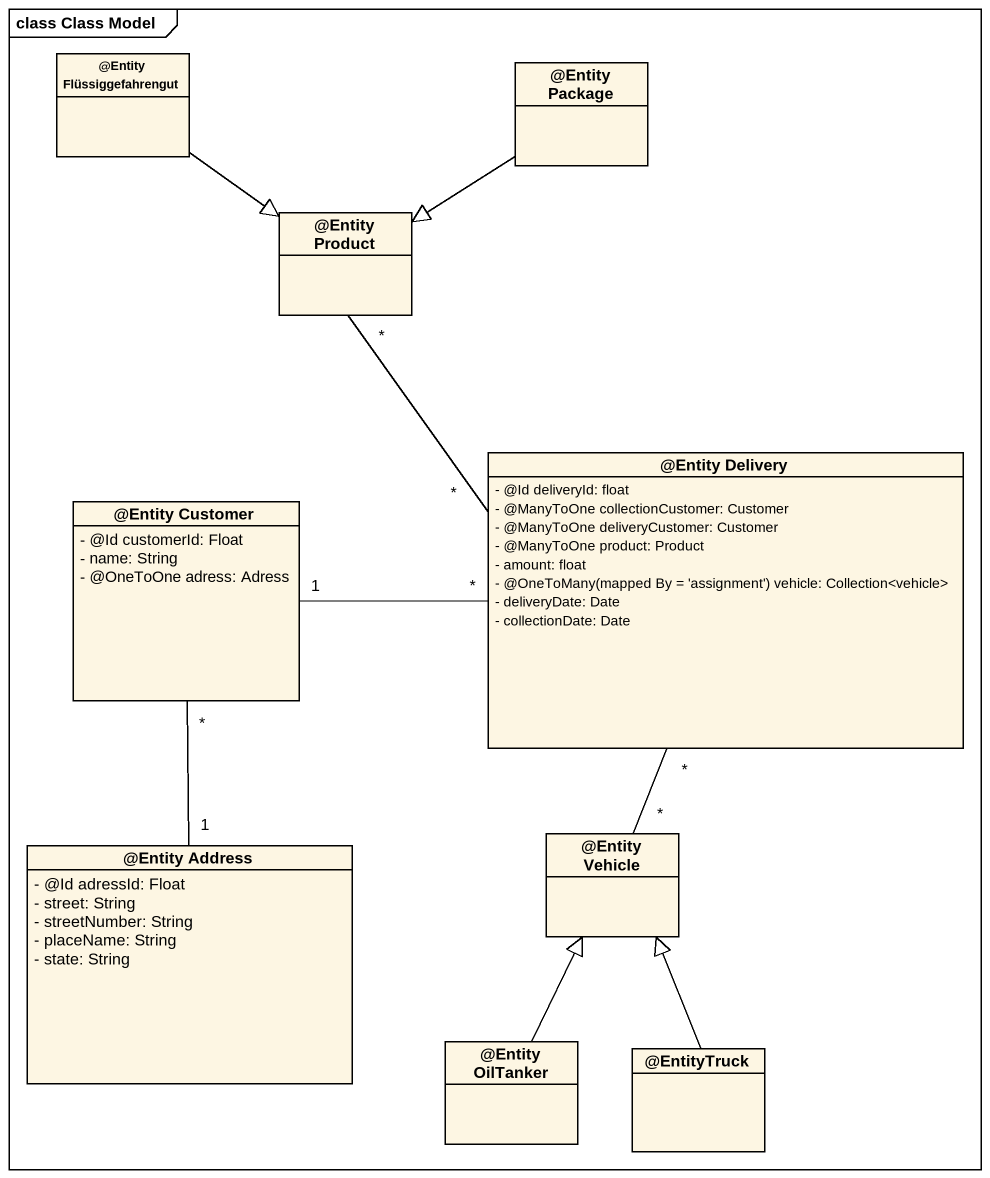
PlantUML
@startuml
mainframe class Class Model
hide circle
hide empty members
skinparam classAttributeIconSize 0
class "@Entity Flüssiggefahrengut" as Entity_Flüssiggefahrengut
class "@Entity Package" as Entity_Package
class "@Entity Product" as Entity_Product
class "@Entity Delivery" as Entity_Delivery {
  - @Id deliveryId: float
  - @ManyToOne collectionCustomer: Customer
  - @ManyToOne deliveryCustomer: Customer
  - @ManyToOne product: Product
  - amount: float
  {field} - @OneToMany(mapped By = 'assignment') vehicle: Collection<vehicle>
  - deliveryDate: Date
  - collectionDate: Date
}
class "@Entity Customer" as Entity_Customer {
  - @Id customerId: Float
  - name: String
  - @OneToOne adress: Adress
}
class "@Entity Address" as Entity_Address {
  - @Id adressId: Float
  - street: String
  - streetNumber: String
  - placeName: String
  - state: String
}
class "@Entity Vehicle" as Entity_Vehicle
class "@Entity OilTanker" as Entity_OilTanker
class "@EntityTruck" as EntityTruck
Entity_Flüssiggefahrengut --|> Entity_Product
Entity_Package --|> Entity_Product
Entity_Product "*" -- "*" Entity_Delivery
Entity_Delivery "*" -left- "1" Entity_Customer
Entity_Address "1" -up- "*" Entity_Customer
Entity_Vehicle "*" -up- "*" Entity_Delivery
Entity_OilTanker -up-|> Entity_Vehicle
EntityTruck -up-|> Entity_Vehicle
@enduml
